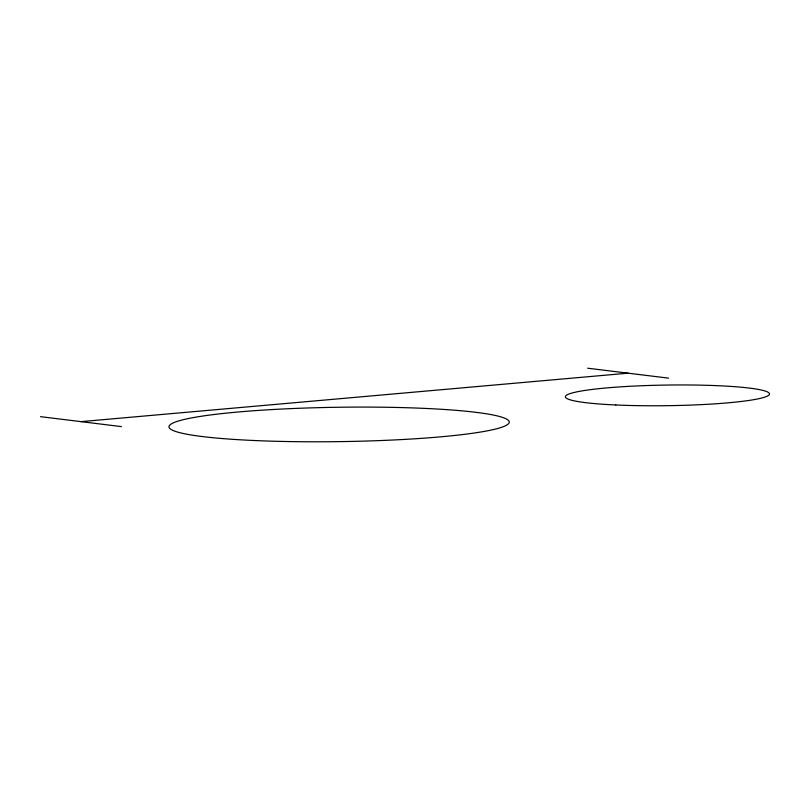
<?xml version="1.0" encoding="UTF-8"?>
<svg xmlns="http://www.w3.org/2000/svg" width="810" height="810" viewBox="0 0 810 810"><rect width="100%" height="100%" fill="white"/><g stroke="black" fill="none" stroke-linecap="round" stroke-linejoin="round"><path stroke-width="1.21" d="M80.959 421.635L628.125 373.177M587.665 368.206L668.584 378.149M40.5 416.664L121.419 426.607M253.196 440.468A170.14 17.192 -0.8 0 0 509.247 422.182A170.14 17.192 -0.8 0 0 254.937 410.66A170.14 17.192 -0.8 0 0 253.196 440.468M615.873 404.98A102.08 10.317 -0.8 0 0 769.5 394.014A102.08 10.317 -0.8 0 0 616.906 387.099A102.08 10.317 -0.8 0 0 615.873 404.98"/></g></svg>
